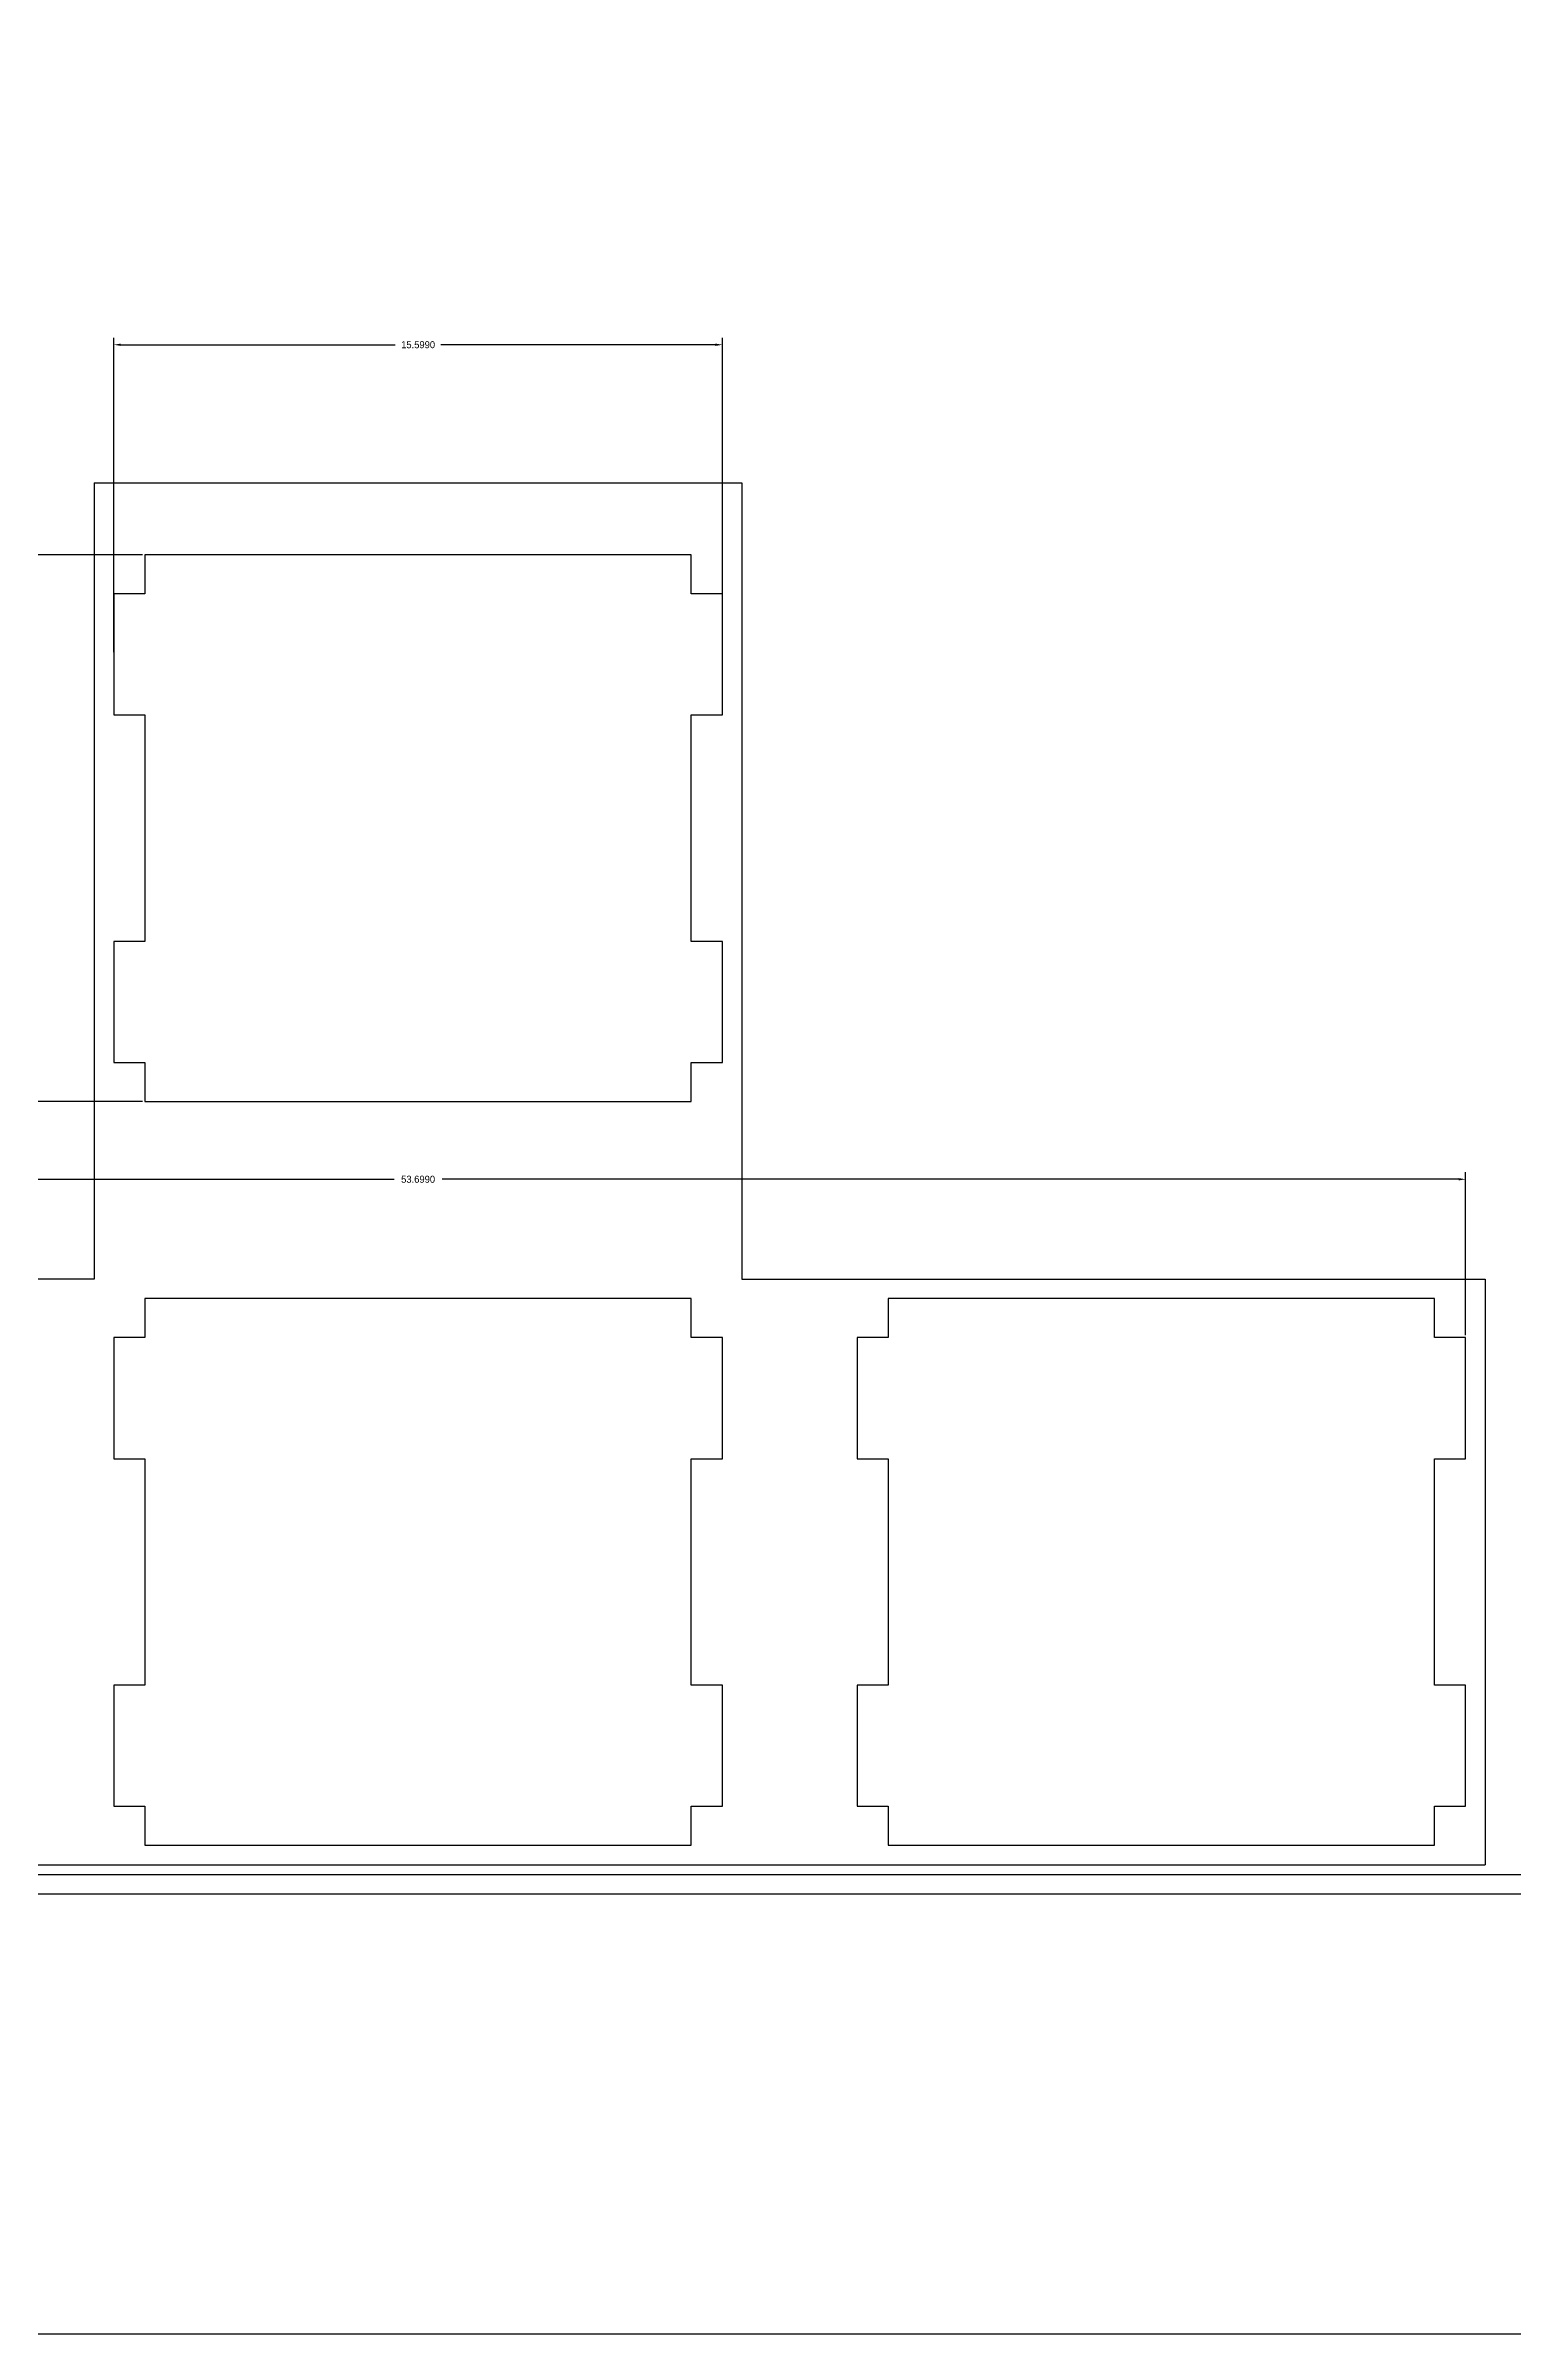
# Model space of a CAD drawing. Header units: inches. Extents: x -72 to 439, y 0 to 199.
# Drawn here: x 300.6 to 338.2, y 0.1 to 58.7 of the extents above; entities that cross this region are included whole.
import ezdxf

# ---------------------------------------------------------------- set-up
doc = ezdxf.new("R2010")
doc.units = ezdxf.units.IN
doc.header["$MEASUREMENT"] = 0
doc.dimstyles.get("Standard").update_dxf_attribs({"dimtxt": 0.18, "dimasz": 0.18, "dimexe": 0.18, "dimexo": 0.0625, "dimgap": 0.09, "dimtad": 0, "dimtih": 1, "dimtoh": 1, "dimdec": 4, "dimzin": 0, "dimdsep": 46, "dimtxsty": 'Standard', "dimcen": 0.09, "dimadec": 0, "dimazin": 0, "dimtfac": 1, "dimtdec": 4, "dimtofl": 0, "dimtmove": 0, "dimatfit": 3, "dimfxl": 1, "dimtolj": 1, "dimtzin": 0, "dimarcsym": 0})

# ---------------------------------------------------------------- blocks, each defined once
blk = doc.blocks.new('*D0')
at = {"color": 0, "linetype": 'Continuous', "lineweight": -2, "transparency": 16777216}
for p, q in [((133.982, 102.818), (370.5, 102.818)), ((370.32, 102.638), (370.32, 57.523)), ((370.32, 12.048), (370.32, 57.163)), ((133.982, 11.868), (370.5, 11.868))]:
    blk.add_line(p, q, dxfattribs=at)
at = {"color": 0, "linetype": 'Continuous', "transparency": 16777216}
for points in [[(370.29, 102.638), (370.35, 102.638), (370.32, 102.818)], [(370.29, 12.048), (370.35, 12.048), (370.32, 11.868)]]:
    blk.add_solid(points, dxfattribs=at)
at = {"layer": 'Defpoints', "color": 0, "linetype": 'Continuous', "transparency": 16777216}
for p in [(133.92, 102.818), (133.92, 11.868), (370.32, 11.868)]:
    blk.add_point(p, dxfattribs=at)
at = {"color": 0, "linetype": 'Continuous', "transparency": 16777216, "insert": (370.32, 57.343), "char_height": 0.18, "attachment_point": 5}
blk.add_mtext('\\A1;90.9503', dxfattribs=at)
blk = doc.blocks.new('*D4')
at = {"color": 0, "linetype": 'Continuous', "lineweight": -2, "transparency": 16777216}
for p, q in [((283.282, 25.682), (283.282, 29.855)), ((283.462, 29.675), (309.517, 29.675)), ((336.801, 29.675), (310.747, 29.675)), ((336.981, 25.682), (336.981, 29.855))]:
    blk.add_line(p, q, dxfattribs=at)
at = {"color": 0, "linetype": 'Continuous', "transparency": 16777216}
for points in [[(283.462, 29.705), (283.462, 29.645), (283.282, 29.675)], [(336.801, 29.705), (336.801, 29.645), (336.981, 29.675)]]:
    blk.add_solid(points, dxfattribs=at)
at = {"layer": 'Defpoints', "color": 0, "linetype": 'Continuous', "transparency": 16777216}
for p in [(336.981, 29.675), (283.282, 25.619), (336.981, 25.619)]:
    blk.add_point(p, dxfattribs=at)
at = {"color": 0, "linetype": 'Continuous', "transparency": 16777216, "insert": (310.132, 29.675), "char_height": 0.18, "attachment_point": 5}
blk.add_mtext('\\A1;53.6990', dxfattribs=at)
blk = doc.blocks.new('*D6')
at = {"color": 0, "linetype": 'Continuous', "lineweight": -2, "transparency": 16777216}
for p, q in [((302.332, 43.181), (302.332, 51.232)), ((302.512, 51.052), (309.546, 51.052)), ((317.751, 51.052), (310.716, 51.052)), ((317.931, 43.181), (317.931, 51.232))]:
    blk.add_line(p, q, dxfattribs=at)
at = {"color": 0, "linetype": 'Continuous', "transparency": 16777216}
for points in [[(302.512, 51.082), (302.512, 51.022), (302.332, 51.052)], [(317.751, 51.082), (317.751, 51.022), (317.931, 51.052)]]:
    blk.add_solid(points, dxfattribs=at)
at = {"layer": 'Defpoints', "color": 0, "linetype": 'Continuous', "transparency": 16777216}
for p in [(317.931, 51.052), (302.332, 43.119), (317.931, 43.119)]:
    blk.add_point(p, dxfattribs=at)
at = {"color": 0, "linetype": 'Continuous', "transparency": 16777216, "insert": (310.132, 51.052), "char_height": 0.18, "attachment_point": 5}
blk.add_mtext('\\A1;15.5990', dxfattribs=at)
blk = doc.blocks.new('*D7')
at = {"color": 0, "linetype": 'Continuous', "lineweight": -2, "transparency": 16777216}
for p, q in [((303.069, 45.668), (297.169, 45.668)), ((297.349, 45.488), (297.349, 38.848)), ((297.349, 31.847), (297.349, 38.488)), ((303.069, 31.667), (297.169, 31.667))]:
    blk.add_line(p, q, dxfattribs=at)
at = {"color": 0, "linetype": 'Continuous', "transparency": 16777216}
for points in [[(297.319, 45.488), (297.379, 45.488), (297.349, 45.668)], [(297.319, 31.847), (297.379, 31.847), (297.349, 31.667)]]:
    blk.add_solid(points, dxfattribs=at)
at = {"layer": 'Defpoints', "color": 0, "linetype": 'Continuous', "transparency": 16777216}
for p in [(303.131, 45.668), (297.349, 31.667), (303.131, 31.667)]:
    blk.add_point(p, dxfattribs=at)
at = {"color": 0, "linetype": 'Continuous', "transparency": 16777216, "insert": (297.349, 38.668), "char_height": 0.18, "attachment_point": 5}
blk.add_mtext('\\A1;14.0008', dxfattribs=at)
blk = doc.blocks.new('*D16')
at = {"color": 0, "linetype": 'Continuous', "lineweight": -2, "transparency": 16777216}
for p, q in [((337.544, 103.318), (409.742, 103.318)), ((409.562, 103.138), (409.562, 57.523)), ((409.562, 11.548), (409.562, 57.163)), ((268.488, 11.368), (409.742, 11.368))]:
    blk.add_line(p, q, dxfattribs=at)
at = {"color": 0, "linetype": 'Continuous', "transparency": 16777216}
for points in [[(409.532, 103.138), (409.592, 103.138), (409.562, 103.318)], [(409.532, 11.548), (409.592, 11.548), (409.562, 11.368)]]:
    blk.add_solid(points, dxfattribs=at)
at = {"layer": 'Defpoints', "color": 0, "linetype": 'Continuous', "transparency": 16777216}
for p in [(337.481, 103.318), (268.425, 11.368), (409.562, 11.368)]:
    blk.add_point(p, dxfattribs=at)
at = {"color": 0, "linetype": 'Continuous', "transparency": 16777216, "insert": (409.562, 57.343), "char_height": 0.18, "attachment_point": 5}
blk.add_mtext('\\A1;91.9503', dxfattribs=at)

msp = doc.modelspace()

# ---------------------------------------------------------------- linework, layer by layer
at = {"color": 1, "linetype": 'Continuous'}
for p, q in [((301.832, 47.51763), (318.431, 47.51763)), ((301.832, 47.51763), (301.832, 27.1182)), ((318.431, 47.51763), (318.431, 27.1182)), ((301.832, 27.1182), (282.782, 27.1182)), ((318.431, 27.1182), (337.481, 27.1182)), ((337.481, 27.1182), (337.481, 12.1173)), ((282.782, 12.1173), (337.481, 12.1173))]:
    msp.add_line(p, q, dxfattribs=at)
at = {"color": 0}
for p, q in [((303.131, 45.6681), (303.131, 44.6691)), ((317.132, 45.6681), (303.131, 45.6681)), ((317.132, 44.6691), (317.132, 45.6681)), ((303.131, 44.6691), (302.332, 44.6691)), ((302.332, 44.6691), (302.332, 41.5685)), ((317.931, 44.6691), (317.132, 44.6691)), ((317.931, 41.5685), (317.931, 44.6691)), ((302.332, 41.5685), (303.131, 41.5685)), ((303.131, 41.5685), (303.131, 35.7671)), ((317.132, 35.7671), (317.132, 41.5685)), ((317.132, 41.5685), (317.931, 41.5685)), ((303.131, 35.7671), (302.332, 35.7671)), ((302.332, 35.7671), (302.332, 32.6678)), ((317.931, 35.7671), (317.132, 35.7671)), ((317.931, 32.6678), (317.931, 35.7671)), ((302.332, 32.6678), (303.131, 32.6678)), ((303.131, 32.6678), (303.131, 31.6673)), ((317.132, 31.6673), (317.132, 32.6678)), ((317.132, 32.6678), (317.931, 32.6678)), ((303.131, 31.6673), (317.132, 31.6673)), ((303.131, 26.6182), (303.131, 25.6191)), ((317.132, 26.6182), (303.131, 26.6182)), ((317.132, 25.6191), (317.132, 26.6182)), ((322.181, 26.6182), (322.181, 25.6191)), ((336.182, 26.6182), (322.181, 26.6182)), ((336.182, 25.6191), (336.182, 26.6182)), ((303.131, 25.6191), (302.332, 25.6191)), ((302.332, 25.6191), (302.332, 22.5185)), ((317.931, 25.6191), (317.132, 25.6191)), ((317.931, 22.5185), (317.931, 25.6191)), ((322.181, 25.6191), (321.382, 25.6191)), ((321.382, 25.6191), (321.382, 22.5185)), ((336.981, 25.6191), (336.182, 25.6191)), ((336.981, 22.5185), (336.981, 25.6191)), ((302.332, 22.5185), (303.131, 22.5185)), ((303.131, 22.5185), (303.131, 16.717)), ((317.132, 16.717), (317.132, 22.5185)), ((317.132, 22.5185), (317.931, 22.5185)), ((321.382, 22.5185), (322.181, 22.5185)), ((322.181, 22.5185), (322.181, 16.717)), ((336.182, 16.717), (336.182, 22.5185)), ((336.182, 22.5185), (336.981, 22.5185)), ((303.131, 16.717), (302.332, 16.717)), ((302.332, 16.717), (302.332, 13.6178)), ((317.931, 16.717), (317.132, 16.717)), ((317.931, 13.6178), (317.931, 16.717)), ((322.181, 16.717), (321.382, 16.717)), ((321.382, 16.717), (321.382, 13.6178)), ((336.981, 16.717), (336.182, 16.717)), ((336.981, 13.6178), (336.981, 16.717)), ((302.332, 13.6178), (303.131, 13.6178)), ((303.131, 13.6178), (303.131, 12.6173)), ((317.132, 12.6173), (317.132, 13.6178)), ((317.132, 13.6178), (317.931, 13.6178)), ((321.382, 13.6178), (322.181, 13.6178)), ((322.181, 13.6178), (322.181, 12.6173)), ((336.182, 12.6173), (336.182, 13.6178)), ((336.182, 13.6178), (336.981, 13.6178)), ((303.131, 12.6173), (317.132, 12.6173)), ((322.181, 12.6173), (336.182, 12.6173)), ((343.708, 0.09095), (5.0946, 0.09233))]:
    msp.add_line(p, q, dxfattribs=at)

# ---------------------------------------------------------------- dimensions: what is measured, and where the dimension line sits
at = {"linetype": 'Continuous'}
dim = msp.add_linear_dim(base=(409.56204, 11.3677), p1=(337.481, 103.318), p2=(268.425, 11.3677), angle=90, dimstyle='Standard', dxfattribs=at)
dim.commit()
dim.dimension.update_dxf_attribs({"geometry": '*D16', "text_midpoint": (409.56204, 57.34285)})
at = {"color": 8, "linetype": 'Continuous'}
for base, p1, p2, picture, middle in [((370.3197, 11.8677), (133.92, 102.818), (133.92, 11.8677), '*D0', (370.3197, 57.34285)), ((297.34898, 31.6673), (303.131, 45.6681), (303.131, 31.6673), '*D7', (297.34898, 38.6677))]:
    dim = msp.add_linear_dim(base=base, p1=p1, p2=p2, angle=90, dimstyle='Standard', dxfattribs=at)
    dim.commit()
    dim.dimension.update_dxf_attribs({"geometry": picture, "text_midpoint": middle})
for base, p1, p2, picture, middle in [((317.931, 51.05228), (302.332, 43.1188), (317.931, 43.1188), '*D6', (310.1315, 51.05228)), ((336.981, 29.67495), (283.282, 25.6191), (336.981, 25.6191), '*D4', (310.1315, 29.67495))]:
    dim = msp.add_linear_dim(base=base, p1=p1, p2=p2, dimstyle='Standard', dxfattribs=at)
    dim.commit()
    dim.dimension.update_dxf_attribs({"geometry": picture, "text_midpoint": middle})

doc.saveas('drawing.dxf')
